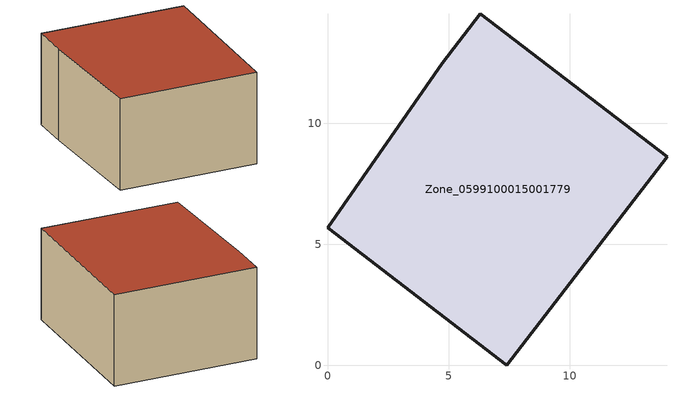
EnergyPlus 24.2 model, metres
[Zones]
Zone_0599100015001779
 floor ground (C_G): 14.02,8.61 7.4,0 0,5.68 4.74,12.48 6.31,14.53 z2.55
 wall outside (C_F): 7.4,0 14.02,8.61 6.31,14.53 4.74,12.48 0,5.68 7.4,0 z2.55:8.77
 roof outside (C_R): 14.02,8.61 6.31,14.53 4.74,12.48 0,5.68 7.4,0 z8.77
[BUILDING]
Pand.0599100015001779: North Axis=0; Terrain=City; Loads Convergence Tolerance Value=0.04; Temperature Convergence Tolerance Value=0.4; Solar Distribution=FullExterior; Maximum Number of Warmup Days=25; Minimum Number of Warmup Days=1
[Site:Location]
Rotterdam.The.Hague.AP_ZH_NLD Design_Conditions: Latitude=51.96; Longitude=4.45; Time Zone=1; Elevation=-4.5
[SITE:GROUNDTEMPERATURE:BUILDINGSURFACE]
18, 18, 18, 18, 18, 18, 18, 18, 18, 18, 18, 18
[MATERIAL] Thermal Absorptance=0.9; Solar Absorptance=0.7; Visible Absorptance=0.7
Name | Roughness | Thickness | Conductivity | Density | Specific Heat
G.TC.1946 | MediumSmooth | 0.15 | 1 | 540 | 1210
F.TC.1946 | Rough | 0.3 | 0.857143 | 1920 | 840
R.TC.1946 | MediumRough | 0.2 | 0.909091 | 1500 | 1000
[CONSTRUCTION]
C_G: G.TC.1946
C_F: F.TC.1946
C_R: R.TC.1946
[ZONE]
Zone_0599100015001779: Type=1; Multiplier=1; Ceiling Height=Autocalculate; Volume=Autocalculate; Floor Area=autocalculate; Part of Total Floor Area=Yes
[ZONEINFILTRATION:DESIGNFLOWRATE]
Infil_Zone_0599100015001779: Zone or ZoneList or Space or SpaceList=Zone_0599100015001779; Schedule=AlwaysOn; Design Flow Rate Calculation Method=Flow/Area; Flow Rate per Floor Area=0.003; Constant Term Coefficient=1; Temperature Term Coefficient=0; Velocity Term Coefficient=0; Velocity Squared Term Coefficient=0
[HVACTEMPLATE:ZONE:IDEALLOADSAIRSYSTEM]
Zone_0599100015001779: Maximum Heating Supply Air Temperature=50; Minimum Cooling Supply Air Temperature=13; Maximum Heating Supply Air Humidity Ratio=0.0156; Minimum Cooling Supply Air Humidity Ratio=0.0077; Heating Limit=NoLimit; Cooling Limit=NoLimit; Dehumidification Control Type=ConstantSensibleHeatRatio; Cooling Sensible Heat Ratio=0.7; Dehumidification Setpoint=60; Humidification Control Type=None; Humidification Setpoint=30; Outdoor Air Method=None; Outdoor Air Flow Rate per Person=0.00944; Outdoor Air Flow Rate per Zone Floor Area=0; Outdoor Air Flow Rate per Zone=0; Demand Controlled Ventilation Type=None; Outdoor Air Economizer Type=NoEconomizer; Heat Recovery Type=None; Sensible Heat Recovery Effectiveness=0.7; Latent Heat Recovery Effectiveness=0.65
[ZONECONTROL:THERMOSTAT]
ThermostatControl_Zone_0599100015001779: Zone or ZoneList=Zone_0599100015001779; Control Type Schedule=DualSetpointControlType; Control 1=Thermostat_Zone_0599100015001779; Temperature Difference Between Cutout And Setpoint=0
[THERMOSTATSETPOINT:DUALSETPOINT]
Thermostat_Zone_0599100015001779: Heating Setpoint Temperature Schedule=HeatingSetpoint_Zone_0599100015001779; Cooling Setpoint Temperature Schedule=CoolingSetpoint_Zone_0599100015001779
[SCHEDULE:COMPACT]
HeatingSetpoint_Zone_0599100015001779: Through: 12/31, For: AllDays, Until: 24:00, 21
CoolingSetpoint_Zone_0599100015001779: Through: 12/31, For: AllDays, Until: 24:00, 24
DualSetpointControlType: Through: 12/31, For: AllDays, Until: 24:00, 4
AlwaysOn: Through: 12/31, For: AllDays, Until: 24:00, 1
